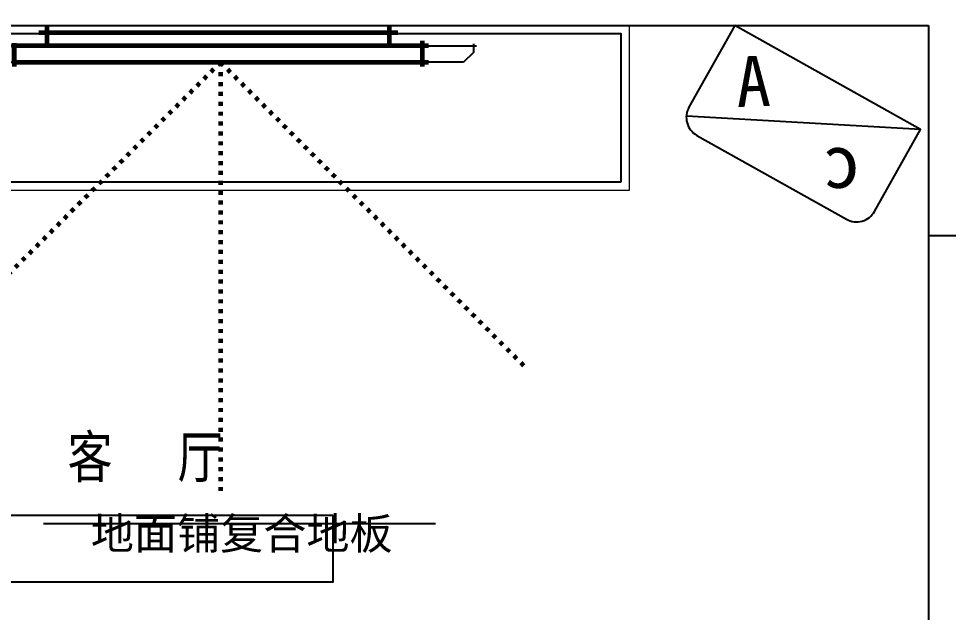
# Model space of a CAD drawing. Header units: millimetres. Extents: x 512961 to 1001058, y -961995 to -458543.
# Drawn here: x 814024 to 816283, y -916425 to -914983 of the extents above; entities that cross this region are included whole.
import ezdxf

# ---------------------------------------------------------------- set-up
doc = ezdxf.new("R2010")
doc.units = ezdxf.units.MM
doc.header["$MEASUREMENT"] = 0
doc.linetypes.add('ACAD_ISO03W100', pattern=[30, 12, -18])
doc.layers.get('0').update_dxf_attribs({"linetype": 'CONTINUOUS'})
doc.layers.get('DEFPOINTS').update_dxf_attribs({"linetype": 'CONTINUOUS'})
for name, color, linetype in [('txt', 7, 'CONTINUOUS'), ('WINDOW', 5, 'CONTINUOUS'), ('地面', 8, 'CONTINUOUS'), ('墙线', 5, 'CONTINUOUS'), ('装饰细节', 1, 'CONTINUOUS')]:
    doc.layers.add(name, color=color, linetype=linetype)
doc.layers.add('基线', color=147, linetype='CONTINUOUS', lineweight=60)
doc.layers.add('门窗', color=4, linetype='CONTINUOUS', lineweight=13)
doc.styles.get("Standard").update_dxf_attribs({"font": 'complex.shx', "bigfont": 'hzxy.shx'})

# ---------------------------------------------------------------- blocks, each defined once
blk = doc.blocks.new('A$C0DFF7466')
at = {"color": 147}
blk.add_line((0, 218.2), (567.1, 272.4), dxfattribs=at)
at = {"layer": 'DEFPOINTS', "color": 147}
blk.add_lwpolyline([(118.8, 23.9), (0, 218.2), (441.2, 488), (560, 293.7, -0.414214), (543.4, 224.9), (187.6, 7.3, -0.414214)], format="xyb", close=True, dxfattribs=at)
at = {"color": 147, "width": 135.104, "attachment_point": 1}
for s, insert, char_height in [('{\\fSimHei|b0|i0|c134|p2;A}', (360.1, 412.3), 122.5), ('{\\fSimHei|b0|i0|c134|p2;c}', (150.8, 214.3), 130)]:
    blk.add_mtext(s, dxfattribs=dict(at, insert=insert, char_height=char_height))
blk = doc.blocks.new('A$C1F987A59')
at = {"color": 250, "linetype": 'ACAD_ISO03W100'}
for q in [(1035.1, 1846.7), (1417.6, 923.4), (1035.1, 0)]:
    blk.add_line((111.8, 923.4), q, dxfattribs=at)
at = {"color": 147}
for p, q in [((61.8, 1555.5), (61.8, 288.7)), ((111.8, 291.2), (111.8, 1555.5)), ((124.4, 1537.2), (46.8, 1537.2)), ((21.8, 1462.3), (21.8, 371.7)), ((61.8, 1437.2), (0, 1437.2)), ((61.8, 397.2), (0, 397.2)), ((53.4, 297.2), (124.1, 297.2)), ((111.8, 297.2), (61.8, 297.2))]:
    blk.add_line(p, q, dxfattribs=at)
at = {"layer": '地面', "color": 250}
for p, q in [((61.8, 1537.2), (61.8, 1700.7)), ((55.8, 1691.8), (81.8, 1691.8)), ((81.8, 1691.8), (111.8, 1661.8)), ((111.8, 1661.8), (111.8, 1537.2)), ((61.8, 297.2), (61.8, 133.8)), ((111.8, 172.7), (111.8, 297.2)), ((81.8, 142.7), (111.8, 172.7)), ((55.8, 142.7), (81.8, 142.7))]:
    blk.add_line(p, q, dxfattribs=at)
blk = doc.blocks.new('A$C443E5640')
at = {"layer": '基线', "color": 7, "xscale": -1}
blk.add_blockref('A$C1F987A59', (1417.6, 0), dxfattribs=at)

msp = doc.modelspace()

# ---------------------------------------------------------------- linework, layer by layer
at = {"color": 250}
for p, q in [((816235.3, -915509.5), (816235.3, -917859.5)), ((815037.5, -916210.5), (814084.5, -916210.5))]:
    msp.add_line(p, q, dxfattribs=at)
msp.add_lwpolyline([(814788.3, -916189.9), (813975.2, -916189.9), (813975.2, -916350.9), (814788.3, -916350.9)], close=True, dxfattribs=at)
at = {"layer": 'WINDOW'}
for p, q in [((812355.3, -914999.5), (816235.3, -914999.5)), ((816235.3, -914999.5), (816235.3, -915509.5)), ((816235.3, -915509.5), (816475.3, -915509.5))]:
    msp.add_line(p, q, dxfattribs=at)
at = {"layer": '装饰细节', "color": 250}
msp.add_lwpolyline([(815488.3, -915379.5), (815488.3, -915019.5), (813528.3, -915019.5), (813528.3, -915379.5)], close=True, dxfattribs=at)
at = {"layer": '门窗'}
msp.add_lwpolyline([(815508.3, -915399.5), (815508.3, -914999.5), (813508.3, -914999.5), (813508.3, -915399.5)], close=True, dxfattribs=at)

# ---------------------------------------------------------------- block references
at = {"color": 147, "xscale": -0.8000000000465661, "yscale": 0.8000000000465661, "zscale": 0.8, "rotation": 270}
msp.add_blockref('A$C443E5640', (813776, -916133.5), dxfattribs=at)
at = {"layer": '墙线', "color": 4, "ltscale": 3, "xscale": -1, "rotation": 2.187117599892163}
msp.add_blockref('A$C0DFF7466', (816223.8, -915470.3), dxfattribs=at)

# ---------------------------------------------------------------- texts
at = {"insert": (814933, -916195.4), "char_height": 115.2, "width": 2270.358, "attachment_point": 3}
msp.add_mtext('{\\fSimHei|b0|i0|c134|p2;\\H0.6667x;\\C147;   地面铺复合地板}', dxfattribs=at)
at = {"layer": 'txt', "color": 147}
msp.add_text('客  厅', height=115.2, dxfattribs=at).set_placement((814143, -916109.2))

doc.saveas('drawing.dxf')
